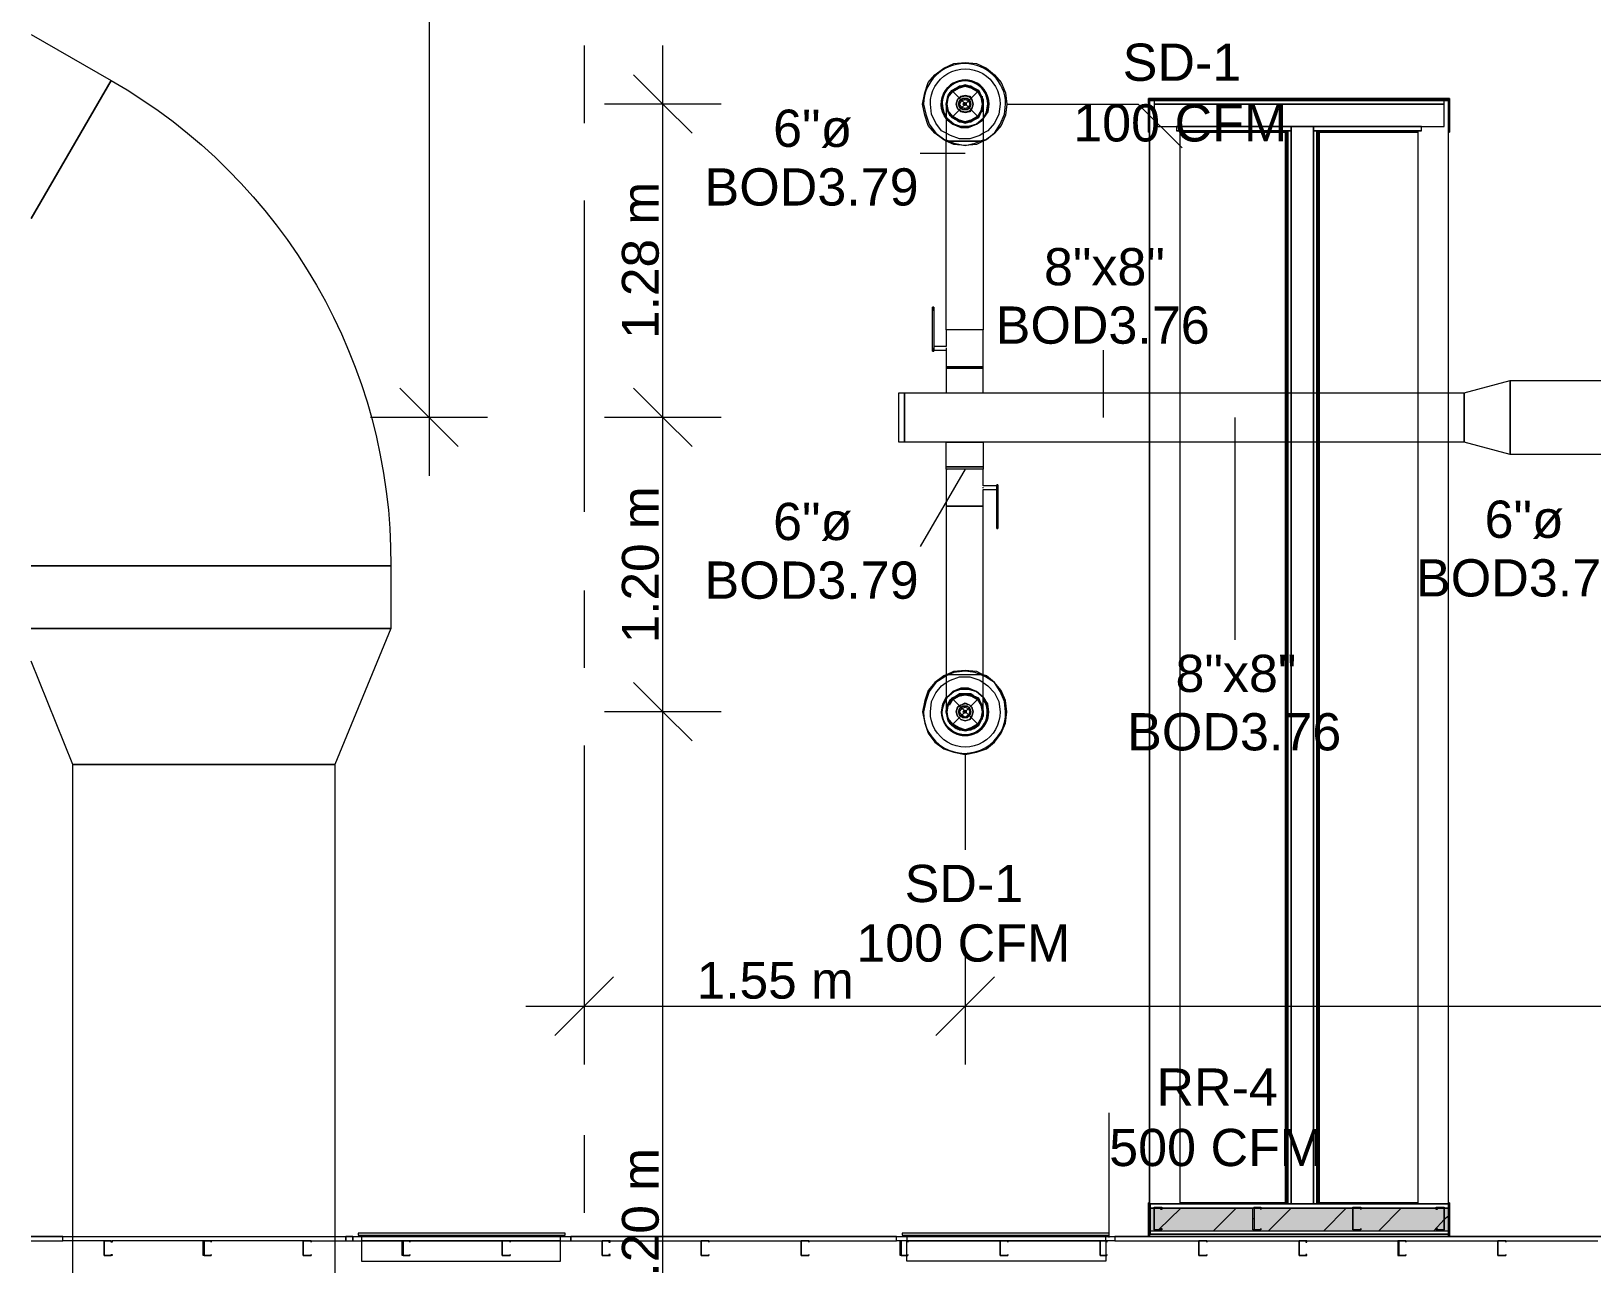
# Model space of a CAD drawing. Header units: metres. Extents: x -2 to 237, y -8 to 52.
# Drawn here: x 4.61 to 10.97, y 34.79 to 39.82 of the extents above; entities that cross this region are included whole.
import ezdxf

# ---------------------------------------------------------------- set-up
doc = ezdxf.new("R2010")
doc.units = ezdxf.units.M
doc.layers.add('HVAC - Ductos', color=5, linetype='Continuous', lineweight=0)
doc.layers.add('PDF4_Text', color=7, linetype='Continuous', lineweight=0)
doc.layers.add('PDF4_Geometry', color=7, linetype='Continuous', lineweight=0, true_color=0xaaaaaa)
doc.layers.add('PDF4_Solid Fills', color=7, linetype='Continuous', lineweight=0, true_color=0xffffff)
doc.styles.add('PDF Helvetica', font='')
doc.styles.get('PDF Helvetica').set_extended_font_data('Helvetica')

msp = doc.modelspace()

# ---------------------------------------------------------------- hatches: boundary and pattern name
at = {"layer": 'PDF4_Solid Fills', "lineweight": 0, "transparency": 33554559}
for points in [[(10.3904, 34.9293), (10.3904, 35.0209), (9.1718, 35.0209), (9.1718, 34.9293)], [(9.1901, 34.9293), (10.3721, 34.9293), (10.3721, 35.0209), (9.1901, 35.0209)]]:
    msp.add_hatch(color=256, dxfattribs=at).paths.add_polyline_path(points)

# ---------------------------------------------------------------- linework, layer by layer
at = {"layer": 'HVAC - Ductos', "lineweight": 0}
for points in [[(6.2349, 46.8782), (6.2349, 45.9939), (6.2349, 42.0446), (6.2349, 38.0081)], [(7.1879, 32.6109), (7.1879, 37.046), (7.1879, 38.2464), (7.1879, 39.7629)], [(7.0688, 39.6437), (7.1879, 39.5246), (7.307, 39.4055)], [(8.4937, 39.5246), (8.4937, 39.5429), (8.4845, 39.5613), (8.4753, 39.5796), (8.457, 39.5888), (8.4387, 39.5979), (8.4204, 39.6025), (8.402, 39.5979), (8.3837, 39.5888), (8.3654, 39.5796), (8.3516, 39.5613), (8.3471, 39.5429), (8.3425, 39.5246), (8.3425, 39.5201), (8.3425, 39.5246), (8.3471, 39.5429), (8.3516, 39.5613), (8.3654, 39.5796), (8.3837, 39.5888), (8.402, 39.5979), (8.4204, 39.6025), (8.4387, 39.5979), (8.457, 39.5888), (8.4753, 39.5796), (8.4845, 39.5613), (8.4937, 39.5429), (8.4937, 39.5246), (8.4937, 39.5201), (8.4937, 39.5246), (8.4937, 39.5109), (8.4937, 39.488), (8.4937, 39.4559), (8.4937, 39.4146), (8.4937, 39.3734), (8.4845, 39.3734), (8.4753, 39.3734), (8.457, 39.3734), (8.4387, 39.3734), (8.4204, 39.3734), (8.402, 39.3734), (8.3837, 39.3734), (8.3654, 39.3734), (8.3516, 39.3734), (8.3471, 39.3734), (8.3425, 39.3734), (8.3333, 39.378), (8.2966, 39.4055), (8.2692, 39.4376), (8.2554, 39.4788), (8.2462, 39.5246), (8.2554, 39.5705), (8.2692, 39.6117), (8.2966, 39.6437), (8.3333, 39.6713), (8.3745, 39.6895), (8.4204, 39.6941), (8.4662, 39.6895), (8.5074, 39.6713), (8.5395, 39.6437), (8.5669, 39.6117), (8.5853, 39.5705), (8.5899, 39.5246), (8.5853, 39.4788), (8.5669, 39.4376), (8.5395, 39.4055), (8.5074, 39.378), (8.4937, 39.3734), (8.4937, 38.6037), (8.4845, 38.6037), (8.4753, 38.6037), (8.457, 38.6037), (8.4387, 38.6037), (8.4204, 38.6037), (8.402, 38.6037), (8.3837, 38.6037), (8.3654, 38.6037), (8.3516, 38.6037), (8.3471, 38.6037), (8.3425, 38.6037), (8.3425, 39.3734)], [(8.3516, 39.5567), (8.3654, 39.575), (8.3883, 39.5888)], [(8.3883, 39.5933), (8.3929, 39.5933)], [(8.3929, 39.5933), (8.4204, 39.5979), (8.4433, 39.5933)], [(8.4479, 39.5933), (8.4524, 39.5933)], [(8.4524, 39.5888), (8.4707, 39.575), (8.4845, 39.5567)], [(7.4261, 39.5246), (7.1879, 39.5246), (6.9497, 39.5246)], [(8.3425, 39.5246), (8.3425, 39.5201), (8.3425, 39.5017), (8.3425, 39.4697), (8.3425, 39.433), (8.3425, 39.3918), (8.3425, 39.3734), (8.3471, 39.3734), (8.3516, 39.3734), (8.3654, 39.3734), (8.3837, 39.3734), (8.402, 39.3734), (8.4204, 39.3734), (8.4387, 39.3734), (8.457, 39.3734), (8.4753, 39.3734), (8.4845, 39.3734), (8.4937, 39.3734)], [(8.3425, 39.5201), (8.3471, 39.5063), (8.3516, 39.488), (8.3654, 39.4697), (8.3837, 39.4605), (8.402, 39.4513), (8.4204, 39.4468), (8.4387, 39.4513), (8.457, 39.4605), (8.4753, 39.4697), (8.4845, 39.488), (8.4937, 39.5063), (8.4937, 39.5201)], [(8.3471, 39.5521), (8.3516, 39.5567)], [(8.3516, 39.5017), (8.3471, 39.5246), (8.3516, 39.5475)], [(8.4891, 39.5567), (8.4891, 39.5521)], [(8.4891, 39.5475), (8.4937, 39.5246), (8.4891, 39.5017)], [(8.5899, 39.5246), (9.1259, 39.5246), (9.3046, 39.346)], [(8.3883, 39.4605), (8.3654, 39.4742), (8.3516, 39.4926), (8.3471, 39.4971)], [(8.3929, 39.4513), (8.3883, 39.4559)], [(8.4433, 39.4559), (8.4204, 39.4513), (8.3929, 39.4559)], [(8.4524, 39.4559), (8.4479, 39.4559), (8.4433, 39.4513)], [(8.4845, 39.4926), (8.4707, 39.4742), (8.4524, 39.4605)], [(8.4891, 39.4971), (8.4891, 39.4926)], [(8.4937, 39.4055), (8.4799, 39.3964), (8.4387, 39.3826), (8.3975, 39.3826), (8.3608, 39.3964), (8.3425, 39.4055)], [(8.4204, 39.323), (8.2371, 39.323)], [(8.3425, 39.378), (8.3745, 39.3643), (8.4204, 39.3551), (8.4616, 39.3643), (8.4937, 39.378)], [(8.4937, 39.3734), (8.4662, 39.3597), (8.4204, 39.3551), (8.3745, 39.3597), (8.3425, 39.3734)], [(8.292, 38.6954), (8.2875, 38.6954)], [(8.2875, 38.5304), (8.2875, 38.5259), (8.2875, 38.5213), (8.2875, 38.5167), (8.2875, 38.5213), (8.2875, 38.5259), (8.2875, 38.5304), (8.2875, 38.6816)], [(8.292, 38.6816), (8.292, 38.5304), (8.292, 38.5259), (8.292, 38.5213), (8.292, 38.5167), (8.292, 38.5213), (8.292, 38.5259)], [(8.292, 38.5304), (8.292, 38.5259), (8.292, 38.5213), (8.3425, 38.5213), (8.3425, 38.4525), (8.3425, 38.4479), (8.3425, 38.3472), (8.3471, 38.3472), (8.3516, 38.3472), (8.3654, 38.3472), (8.3837, 38.3472), (8.402, 38.3472), (8.4204, 38.3472), (8.4387, 38.3472), (8.457, 38.3472), (8.4753, 38.3472), (8.4845, 38.3472), (8.4937, 38.3472), (8.4937, 38.4479), (8.4937, 38.4525), (8.4937, 38.6037), (8.4845, 38.6037), (8.4753, 38.6037), (8.457, 38.6037), (8.4387, 38.6037), (8.4204, 38.6037), (8.402, 38.6037), (8.3837, 38.6037), (8.3654, 38.6037), (8.3516, 38.6037), (8.3471, 38.6037), (8.3425, 38.6037), (8.3425, 38.535), (8.292, 38.535)], [(8.2875, 38.5167), (8.292, 38.5167)], [(8.3425, 38.5304), (8.3425, 38.5259), (8.3425, 38.5213)], [(8.9839, 38.2464), (8.9839, 38.5213)], [(6.354, 38.1272), (6.2349, 38.2464), (6.1158, 38.3655)], [(7.0688, 38.3655), (7.1879, 38.2464), (7.307, 38.1272)], [(10.4546, 38.3472), (10.6425, 38.3976)], [(10.6425, 38.3976), (10.6425, 38.0952)], [(10.4546, 38.1456), (10.4546, 38.3472)], [(6.4732, 38.2464), (6.2349, 38.2464), (5.9967, 38.2464)], [(7.4261, 38.2464), (7.1879, 38.2464), (6.9497, 38.2464)], [(9.5199, 38.2464), (9.5199, 37.3392)], [(8.5487, 37.9577), (8.5487, 37.9623), (8.5487, 37.9669), (8.4937, 37.9669), (8.4937, 38.0356), (8.4845, 38.0356), (8.4753, 38.0356), (8.457, 38.0356), (8.4387, 38.0356), (8.4204, 38.0356), (8.402, 38.0356), (8.3837, 38.0356), (8.3654, 38.0356), (8.3516, 38.0356), (8.3471, 38.0356), (8.3425, 38.0356), (8.3471, 38.0356), (8.3425, 38.0356), (8.3425, 38.0447), (8.3425, 38.1456), (8.3471, 38.1456), (8.3516, 38.1456), (8.3654, 38.1456), (8.3837, 38.1456), (8.402, 38.1456), (8.4204, 38.1456), (8.4387, 38.1456), (8.457, 38.1456), (8.4753, 38.1456), (8.4845, 38.1456), (8.4937, 38.1456), (8.4937, 38.0447), (8.4845, 38.0447), (8.4753, 38.0447), (8.457, 38.0447), (8.4387, 38.0447), (8.4204, 38.0447), (8.402, 38.0447), (8.3837, 38.0447), (8.3654, 38.0447), (8.3516, 38.0447), (8.3471, 38.0447), (8.3425, 38.0447), (8.3471, 38.0447), (8.3425, 38.0447), (8.3471, 38.0447), (8.3516, 38.0447), (8.3654, 38.0447), (8.3837, 38.0447), (8.402, 38.0447), (8.4204, 38.0447), (8.4387, 38.0447), (8.457, 38.0447), (8.4753, 38.0447), (8.4845, 38.0447), (8.4937, 38.0447), (8.4937, 38.0356), (8.4845, 38.0356), (8.4753, 38.0356), (8.457, 38.0356), (8.4387, 38.0356), (8.4204, 38.0356), (8.402, 38.0356), (8.3837, 38.0356), (8.3654, 38.0356), (8.3516, 38.0356), (8.3471, 38.0356), (8.3425, 38.0356), (8.3425, 37.8844), (8.3471, 37.8844), (8.3516, 37.8844), (8.3654, 37.8844), (8.3837, 37.8844), (8.402, 37.8844), (8.4204, 37.8844), (8.4387, 37.8844), (8.457, 37.8844), (8.4753, 37.8844), (8.4845, 37.8844), (8.4937, 37.8844), (8.4845, 37.8844), (8.4753, 37.8844), (8.457, 37.8844), (8.4387, 37.8844), (8.4204, 37.8844), (8.402, 37.8844), (8.3837, 37.8844), (8.3654, 37.8844), (8.3516, 37.8844), (8.3471, 37.8844), (8.3425, 37.8844), (8.3425, 37.1972), (8.3333, 37.1926), (8.2966, 37.1651), (8.2692, 37.133), (8.2554, 37.0918), (8.2462, 37.046), (8.2554, 37.0001), (8.2692, 36.9589), (8.2966, 36.9223), (8.3333, 36.8948), (8.3745, 36.8811), (8.4204, 36.8719), (8.4662, 36.8811), (8.5074, 36.8948), (8.5395, 36.9223), (8.5669, 36.9589), (8.5853, 37.0001), (8.5899, 37.046), (8.5853, 37.0918), (8.5669, 37.133), (8.5395, 37.1651), (8.5074, 37.1926), (8.4937, 37.1972), (8.4937, 37.8844), (8.4937, 37.9531), (8.5487, 37.9531)], [(10.6425, 38.0952), (10.4546, 38.1456)], [(8.4204, 38.0356), (8.2371, 37.7195)], [(8.4937, 37.9577), (8.4937, 37.9623)], [(8.5532, 37.9715), (8.5487, 37.9715)], [(8.5487, 37.8065), (8.5487, 37.9577), (8.5487, 37.9623), (8.5487, 37.9669), (8.5487, 37.9715), (8.5487, 37.9669), (8.5487, 37.9623)], [(8.5532, 37.9577), (8.5532, 37.9623), (8.5532, 37.9669), (8.5532, 37.9715), (8.5532, 37.9669), (8.5532, 37.9623), (8.5532, 37.9577), (8.5532, 37.8065)], [(8.5487, 37.7928), (8.5487, 37.7974), (8.5487, 37.7928)], [(8.5487, 37.7928), (8.5532, 37.7928)], [(8.5532, 37.7928), (8.5532, 37.7974), (8.5532, 37.7928)], [(8.3425, 37.1972), (8.3745, 37.2109), (8.4204, 37.2155), (8.4662, 37.2109), (8.4937, 37.1972)], [(7.0688, 37.1651), (7.1879, 37.046), (7.307, 36.9269)], [(8.4937, 37.1926), (8.4616, 37.2063), (8.4204, 37.2109), (8.3745, 37.2063), (8.3425, 37.1926)], [(8.4937, 37.1972), (8.4845, 37.1972), (8.4753, 37.1972), (8.457, 37.1972), (8.4387, 37.1972), (8.4204, 37.1972), (8.402, 37.1972), (8.3837, 37.1972), (8.3654, 37.1972), (8.3516, 37.1972), (8.3471, 37.1972), (8.3425, 37.1972), (8.3425, 37.156), (8.3425, 37.1147), (8.3425, 37.0826), (8.3425, 37.0597), (8.3425, 37.046), (8.3425, 37.0505), (8.3425, 37.046), (8.3471, 37.0277), (8.3516, 37.0093), (8.3654, 36.991), (8.3837, 36.9773), (8.402, 36.9727), (8.4204, 36.9681), (8.4387, 36.9727), (8.457, 36.9773), (8.4753, 36.991), (8.4845, 37.0093), (8.4937, 37.0277), (8.4937, 37.046), (8.4937, 37.0505), (8.4937, 37.046), (8.4937, 37.0277), (8.4845, 37.0093), (8.4753, 36.991), (8.457, 36.9773), (8.4387, 36.9727), (8.4204, 36.9681), (8.402, 36.9727), (8.3837, 36.9773), (8.3654, 36.991), (8.3516, 37.0093), (8.3471, 37.0277), (8.3425, 37.046)], [(8.4937, 37.046), (8.4937, 37.0505), (8.4937, 37.0689), (8.4937, 37.1009), (8.4937, 37.1376), (8.4937, 37.1788), (8.4937, 37.1972), (8.4845, 37.1972), (8.4753, 37.1972), (8.457, 37.1972), (8.4387, 37.1972), (8.4204, 37.1972), (8.402, 37.1972), (8.3837, 37.1972), (8.3654, 37.1972), (8.3516, 37.1972), (8.3471, 37.1972), (8.3425, 37.1972)], [(8.3425, 37.1651), (8.3608, 37.1742), (8.3975, 37.188), (8.4387, 37.188), (8.4799, 37.1742), (8.4937, 37.1651)], [(8.4937, 37.0505), (8.4937, 37.0643), (8.4845, 37.0826), (8.4753, 37.1009), (8.457, 37.1101), (8.4387, 37.1193), (8.4204, 37.1193), (8.402, 37.1193), (8.3837, 37.1101), (8.3654, 37.1009), (8.3516, 37.0826), (8.3471, 37.0643), (8.3425, 37.0505)], [(8.3516, 37.0139), (8.3654, 36.9956), (8.3562, 37.0093), (8.3471, 37.0277), (8.3471, 37.046), (8.3471, 37.0643), (8.3562, 37.0826), (8.3654, 37.0964), (8.3837, 37.1101), (8.402, 37.1147), (8.4204, 37.1193), (8.4387, 37.1147), (8.457, 37.1101), (8.4707, 37.0964), (8.4845, 37.0826), (8.4891, 37.0643), (8.4937, 37.046), (8.4891, 37.0277), (8.4845, 37.0093), (8.4707, 36.9956)], [(8.3562, 37.0735), (8.37, 37.0964), (8.3929, 37.1101), (8.4204, 37.1147), (8.4479, 37.1101), (8.4707, 37.0964), (8.4845, 37.0735), (8.4891, 37.046), (8.4845, 37.0185), (8.4707, 36.9956), (8.4479, 36.9818), (8.4204, 36.9727), (8.3929, 36.9818), (8.37, 36.9956), (8.3516, 37.0185), (8.3471, 37.046), (8.3516, 37.0735)], [(8.3471, 37.0735), (8.3516, 37.078), (8.3654, 37.0964), (8.3883, 37.1101)], [(8.3883, 37.1147), (8.3929, 37.1147)], [(8.3975, 37.1147), (8.4204, 37.1193), (8.4433, 37.1147), (8.4479, 37.1147), (8.4524, 37.1147)], [(8.4524, 37.1101), (8.4707, 37.0964), (8.4845, 37.078)], [(7.4261, 37.046), (7.1879, 37.046), (6.9497, 37.046)], [(8.3516, 37.0185), (8.3471, 37.046), (8.3516, 37.0689)], [(8.4891, 37.078), (8.4891, 37.0735)], [(8.4891, 37.0689), (8.4937, 37.046), (8.4891, 37.0185)], [(8.3516, 37.0139), (8.3471, 37.0185)], [(8.4845, 37.0139), (8.4707, 36.9956), (8.457, 36.9818), (8.4387, 36.9727), (8.4204, 36.9727), (8.402, 36.9727), (8.3837, 36.9818), (8.3654, 36.9956)], [(8.3883, 36.9773), (8.37, 36.991)], [(8.3929, 36.9727), (8.3883, 36.9773)], [(8.4433, 36.9773), (8.4204, 36.9727), (8.3929, 36.9773)], [(8.4524, 36.9773), (8.4479, 36.9773), (8.4433, 36.9727)], [(8.4707, 36.991), (8.4524, 36.9818)], [(8.4891, 37.0185), (8.4891, 37.0139)], [(8.4204, 36.8719), (8.4204, 36.4824)], [(6.8672, 36.0838), (6.8672, 35.8456), (6.8672, 35.6074)], [(8.4204, 36.0838), (8.4204, 35.8456), (8.4204, 35.6074)], [(6.9863, 35.9647), (6.8672, 35.8456), (6.7481, 35.7264)], [(8.5395, 35.9647), (8.4204, 35.8456), (8.3012, 35.7264)], [(6.6289, 35.8456), (8.4204, 35.8456), (15.3982, 35.8456)], [(9.0068, 34.9017), (9.0068, 35.4103)], [(5.9463, 34.9109), (6.7893, 34.9109), (6.7893, 34.9201), (5.9463, 34.9201), (5.9463, 34.9109), (5.96, 34.9109), (5.96, 34.888), (6.771, 34.888), (5.96, 34.888), (5.96, 34.8055), (6.771, 34.8055), (6.771, 34.888), (6.771, 34.9109), (6.7847, 34.9109)], [(6.7618, 34.9201), (5.9692, 34.9201)], [(8.1684, 34.9109), (8.1821, 34.9109), (8.1821, 34.888), (8.9931, 34.888), (8.9931, 34.8055), (8.1821, 34.8055), (8.1821, 34.888), (8.9931, 34.888), (8.9931, 34.9109), (9.0068, 34.9109), (9.0068, 34.9201), (8.1638, 34.9201), (8.1638, 34.9109), (9.0068, 34.9109)], [(8.9839, 34.9201), (8.1913, 34.9201)]]:
    msp.add_lwpolyline(points, dxfattribs=at)
for points in [[(4.613, 39.8087), (4.9384, 39.6209), (4.613, 39.0573), (4.9384, 39.6209, -0.270261), (6.0791, 37.6416), (4.613, 37.6416), (6.0791, 37.6416), (6.0791, 37.385), (4.613, 37.385), (6.0791, 37.385), (5.8501, 36.8306), (5.8501, 34.3932), (4.7825, 34.3932), (4.7825, 36.8306), (5.8501, 36.8306), (4.7825, 36.8306), (4.613, 37.2522)], [(8.4937, 39.378), (8.5029, 39.378), (8.5395, 39.4055), (8.5624, 39.4422), (8.5807, 39.4834), (8.5853, 39.5246, 0.986375), (8.2508, 39.5246), (8.26, 39.4834), (8.2738, 39.4422), (8.3012, 39.4055), (8.3379, 39.378), (8.3425, 39.378)], [(8.3425, 39.4055), (8.3242, 39.4146), (8.3012, 39.4468), (8.2829, 39.4834), (8.2784, 39.5246, -1.008847), (8.5624, 39.5246), (8.5578, 39.4834), (8.5395, 39.4468), (8.512, 39.4146), (8.4937, 39.4055)], [(8.3425, 37.1926), (8.3379, 37.188), (8.3012, 37.1651), (8.2738, 37.1284), (8.26, 37.0872), (8.2508, 37.046, 1.013803), (8.5853, 37.046), (8.5807, 37.0872), (8.5624, 37.1284), (8.5395, 37.1651), (8.5029, 37.188), (8.4937, 37.1926)], [(8.4937, 37.1651), (8.512, 37.1514), (8.5395, 37.1238), (8.5578, 37.0872), (8.5624, 37.046, -1.013528), (8.2784, 37.046), (8.2829, 37.0872), (8.3012, 37.1238), (8.3242, 37.1514), (8.3425, 37.1651)]]:
    msp.add_lwpolyline(points, format="xyb", dxfattribs=at)
for points in [[(8.4983, 39.4742), (8.5074, 39.4926), (8.512, 39.5246, 1.361624), (8.3425, 39.4742), (8.3333, 39.4926), (8.3242, 39.5246), (8.3287, 39.4926), (8.3425, 39.4651, -1.386968), (8.5166, 39.5246, 1.018745), (8.3242, 39.5246, -1.340938)], [(8.3242, 37.046, 1.387961), (8.4937, 37.0964), (8.5074, 37.078), (8.512, 37.046, -1.36162), (8.3425, 37.0964), (8.3333, 37.078), (8.3242, 37.046, 1.010578), (8.5166, 37.046), (8.512, 37.078), (8.4937, 37.1055, -1.406813)]]:
    msp.add_lwpolyline(points, format="xyb", close=True, dxfattribs=at)
for points in [[(8.3516, 39.5521), (8.37, 39.575), (8.3929, 39.5888), (8.4204, 39.5979), (8.4479, 39.5888), (8.4707, 39.575), (8.4845, 39.5521), (8.4891, 39.5246), (8.4845, 39.4971), (8.4707, 39.4742), (8.4479, 39.4605), (8.4204, 39.4513), (8.3929, 39.4605), (8.37, 39.4742), (8.3516, 39.4971), (8.3471, 39.5246)], [(8.4891, 39.5063), (8.4845, 39.488), (8.4707, 39.4742), (8.457, 39.4605), (8.4387, 39.4513), (8.4204, 39.4513), (8.402, 39.4513), (8.3837, 39.4605), (8.3654, 39.4742), (8.3562, 39.488), (8.3471, 39.5063), (8.3471, 39.5246), (8.3471, 39.5429), (8.3562, 39.5613), (8.3654, 39.575), (8.3837, 39.5888), (8.402, 39.5933), (8.4204, 39.5979), (8.4387, 39.5933), (8.457, 39.5888), (8.4707, 39.575), (8.4845, 39.5613), (8.4891, 39.5429), (8.4937, 39.5246)], [(8.3883, 39.5429), (8.3837, 39.5246), (8.3883, 39.5429), (8.402, 39.5567), (8.4204, 39.5613), (8.4387, 39.5567), (8.4479, 39.5429), (8.4524, 39.5246), (8.4479, 39.5429), (8.4387, 39.5521), (8.4204, 39.5567), (8.402, 39.5521)], [(8.4479, 39.5063), (8.4524, 39.5246), (8.4479, 39.5063), (8.4387, 39.4926), (8.4204, 39.488), (8.402, 39.4926), (8.3883, 39.5063), (8.3837, 39.5246), (8.3883, 39.5063), (8.402, 39.4971), (8.4204, 39.4926), (8.4387, 39.4971)], [(8.3975, 39.5384), (8.3929, 39.5246), (8.3975, 39.5384), (8.4112, 39.5475), (8.4295, 39.5475), (8.4387, 39.5384), (8.4433, 39.5246), (8.4387, 39.5384), (8.4295, 39.5475), (8.4112, 39.5475)], [(8.4387, 39.5109), (8.4433, 39.5246), (8.4387, 39.5109), (8.4295, 39.5017), (8.4112, 39.5017), (8.3975, 39.5109), (8.3929, 39.5246), (8.3975, 39.5109), (8.4112, 39.5017), (8.4295, 39.5017)], [(8.4066, 39.5384), (8.4204, 39.5429), (8.4341, 39.5384), (8.4387, 39.5246), (8.4341, 39.5109), (8.4204, 39.5063), (8.4066, 39.5109), (8.3975, 39.5246)], [(8.4158, 39.5201), (8.4204, 39.5201), (8.4249, 39.5246), (8.4249, 39.5201), (8.4158, 39.5201), (8.4112, 39.5246), (8.4158, 39.5292), (8.4249, 39.5292), (8.4249, 39.5246), (8.4204, 39.5292), (8.4158, 39.5292), (8.4158, 39.5246)], [(8.4937, 39.4651), (8.512, 39.4926), (8.5166, 39.5246), (8.512, 39.4926)], [(8.3471, 39.4651), (8.3745, 39.4422), (8.402, 39.433), (8.4341, 39.433), (8.4662, 39.4422), (8.4341, 39.433), (8.402, 39.433), (8.3745, 39.4422), (8.3471, 39.4651), (8.3425, 39.4742)], [(8.4341, 39.4284), (8.402, 39.4284), (8.37, 39.4422), (8.3471, 39.4605), (8.3425, 39.4651), (8.3471, 39.4605), (8.37, 39.4422), (8.402, 39.4284), (8.4341, 39.4284), (8.4662, 39.4422), (8.4937, 39.4605), (8.4937, 39.4651), (8.4662, 39.4422)], [(8.4937, 39.4651), (8.4983, 39.4742), (8.4937, 39.4651), (8.4937, 39.4605), (8.4662, 39.4422)], [(8.2875, 38.6816), (8.2875, 38.6862), (8.2875, 38.6908), (8.2875, 38.6954), (8.2875, 38.6908), (8.2875, 38.6862)], [(8.292, 38.6816), (8.292, 38.6862), (8.292, 38.6908), (8.292, 38.6954), (8.292, 38.6908), (8.292, 38.6862)], [(8.4937, 38.4525), (8.4845, 38.4525), (8.4753, 38.4525), (8.457, 38.4525), (8.4387, 38.4525), (8.4204, 38.4525), (8.402, 38.4525), (8.3837, 38.4525), (8.3654, 38.4525), (8.3516, 38.4525), (8.3471, 38.4525), (8.3425, 38.4525), (8.3471, 38.4525), (8.3516, 38.4525), (8.3654, 38.4525), (8.3837, 38.4525), (8.402, 38.4525), (8.4204, 38.4525), (8.4387, 38.4525), (8.457, 38.4525), (8.4753, 38.4525), (8.4845, 38.4525)], [(8.3425, 38.4525), (8.3471, 38.4525), (8.3516, 38.4525), (8.3654, 38.4525), (8.3837, 38.4525), (8.402, 38.4525), (8.4204, 38.4525), (8.4387, 38.4525), (8.457, 38.4525), (8.4753, 38.4525), (8.4845, 38.4525), (8.4937, 38.4525), (8.4845, 38.4525), (8.4753, 38.4525), (8.457, 38.4525), (8.4387, 38.4525), (8.4204, 38.4525), (8.402, 38.4525), (8.3837, 38.4525), (8.3654, 38.4525), (8.3516, 38.4525), (8.3471, 38.4525)], [(8.3425, 38.4479), (8.3471, 38.4479), (8.3516, 38.4479), (8.3654, 38.4479), (8.3837, 38.4479), (8.402, 38.4479), (8.4204, 38.4479), (8.4387, 38.4479), (8.457, 38.4479), (8.4753, 38.4479), (8.4845, 38.4479), (8.4937, 38.4479), (8.4845, 38.4479), (8.4753, 38.4479), (8.457, 38.4479), (8.4387, 38.4479), (8.4204, 38.4479), (8.402, 38.4479), (8.3837, 38.4479), (8.3654, 38.4479), (8.3516, 38.4479), (8.3471, 38.4479)], [(8.4204, 38.4479), (8.402, 38.4479), (8.3837, 38.4479), (8.3654, 38.4479), (8.3516, 38.4479), (8.3471, 38.4479), (8.3425, 38.4479), (8.3471, 38.4479), (8.3516, 38.4479), (8.3654, 38.4479), (8.3837, 38.4479), (8.402, 38.4479), (8.4204, 38.4479), (8.4387, 38.4479), (8.457, 38.4479), (8.4753, 38.4479), (8.4845, 38.4479), (8.4937, 38.4479), (8.4845, 38.4479), (8.4753, 38.4479), (8.457, 38.4479), (8.4387, 38.4479)], [(10.6425, 38.3976), (13.1486, 38.3976), (13.1486, 38.0952), (10.6425, 38.0952)], [(8.173, 38.3472), (8.173, 38.1456), (8.15, 38.1456), (8.15, 38.3472)], [(10.4546, 38.1456), (8.173, 38.1456), (8.173, 38.3472), (10.4546, 38.3472)], [(8.5487, 37.8065), (8.5487, 37.802), (8.5487, 37.7974), (8.5487, 37.7928), (8.5487, 37.7974), (8.5487, 37.802)], [(8.5532, 37.8065), (8.5532, 37.802), (8.5532, 37.7974), (8.5532, 37.7928), (8.5532, 37.7974), (8.5532, 37.802)], [(8.3425, 37.1055), (8.3287, 37.078), (8.3242, 37.046), (8.3287, 37.078)], [(8.3471, 37.1055), (8.3745, 37.1284), (8.402, 37.1376), (8.4341, 37.1376), (8.4662, 37.1284), (8.4937, 37.1055), (8.4937, 37.0964), (8.4937, 37.1055), (8.4662, 37.1284), (8.4341, 37.1422), (8.402, 37.1422), (8.37, 37.1284), (8.3471, 37.1055), (8.3425, 37.1055), (8.3471, 37.1055), (8.3425, 37.0964)], [(8.4662, 37.1284), (8.4341, 37.1376), (8.402, 37.1376), (8.3745, 37.1284), (8.3471, 37.1055), (8.37, 37.1284), (8.402, 37.1422), (8.4341, 37.1422), (8.4662, 37.1284), (8.4937, 37.1055)], [(8.3883, 37.0643), (8.3837, 37.046), (8.3883, 37.0643), (8.402, 37.0735), (8.4204, 37.0826), (8.4387, 37.0735), (8.4479, 37.0643), (8.4524, 37.046), (8.4479, 37.0643), (8.4387, 37.0735), (8.4204, 37.078), (8.402, 37.0735)], [(8.4479, 37.0277), (8.4524, 37.046), (8.4479, 37.0277), (8.4387, 37.0139), (8.4204, 37.0093), (8.402, 37.0139), (8.3883, 37.0277), (8.3837, 37.046), (8.3883, 37.0277), (8.402, 37.0139), (8.4204, 37.0093), (8.4387, 37.0139)], [(8.3975, 37.0597), (8.3929, 37.046), (8.3975, 37.0597), (8.4112, 37.0689), (8.4295, 37.0689), (8.4387, 37.0597), (8.4433, 37.046), (8.4387, 37.0597), (8.4295, 37.0689), (8.4112, 37.0689)], [(8.4387, 37.0322), (8.4433, 37.046), (8.4387, 37.0322), (8.4295, 37.0231), (8.4112, 37.0231), (8.3975, 37.0322), (8.3929, 37.046), (8.3975, 37.0322), (8.4112, 37.0231), (8.4295, 37.0231)], [(8.4341, 37.0322), (8.4204, 37.0231), (8.4066, 37.0322), (8.3975, 37.046), (8.4066, 37.0597), (8.4204, 37.0643), (8.4341, 37.0597), (8.4387, 37.046)], [(8.4204, 37.0414), (8.4249, 37.046), (8.4249, 37.0414), (8.4158, 37.0414), (8.4112, 37.046), (8.4158, 37.0505), (8.4249, 37.0505), (8.4249, 37.046), (8.4204, 37.0505), (8.4158, 37.0505), (8.4158, 37.046), (8.4158, 37.0414)], [(6.0929, 34.888), (5.9692, 34.888)], [(6.3311, 34.888), (6.1708, 34.888)], [(6.5694, 34.888), (6.409, 34.888)], [(6.7664, 34.888), (6.6472, 34.888)], [(8.3104, 34.888), (8.1913, 34.888)], [(8.5487, 34.888), (8.3883, 34.888)], [(8.7869, 34.888), (8.6265, 34.888)], [(8.9885, 34.888), (8.8648, 34.888)]]:
    msp.add_lwpolyline(points, close=True, dxfattribs=at)
at = {"layer": 'PDF4_Geometry', "lineweight": 0}
for points in [[(6.8672, 39.7629), (6.8672, 39.4468)], [(9.7307, 39.4146), (9.7307, 35.0392), (9.7307, 39.4146), (9.7307, 35.0392), (9.7307, 39.4146), (9.7307, 35.0392), (9.7307, 39.4146), (9.2954, 39.4146), (9.2954, 35.0392), (9.1718, 35.0392), (9.1718, 39.4146), (9.1718, 35.0392), (9.1718, 34.9063), (9.1672, 34.9063), (9.1672, 35.0438), (9.1718, 35.0438), (9.1672, 35.0438), (9.1672, 34.9063), (9.1718, 34.9063), (9.1718, 35.0392), (9.1718, 35.0209), (9.1718, 34.9293), (9.1718, 34.9155), (9.1718, 34.9063), (10.3904, 34.9063), (10.395, 34.9063), (10.395, 35.0438), (10.3904, 35.0438), (10.395, 35.0438), (10.395, 34.9063), (10.3904, 34.9063), (10.3904, 35.0392), (10.3904, 35.0209), (10.3904, 34.9293), (10.3904, 34.9155), (9.1718, 34.9155), (9.1718, 34.9293), (10.3904, 34.9293), (10.3904, 34.9155), (10.3904, 34.9063), (10.3904, 35.0392), (10.3904, 39.4146), (10.3904, 39.433), (10.3904, 39.5246), (10.3904, 39.5384)], [(9.1718, 39.5429), (9.1718, 39.4101)], [(9.1718, 39.5384), (9.1718, 39.5429), (10.3904, 39.5429), (10.3904, 39.4146)], [(9.1718, 39.4101), (9.1718, 39.5429)], [(9.2954, 39.4146), (9.2954, 35.0392)], [(10.3904, 35.0392), (10.2668, 35.0392), (10.2668, 39.4146), (9.859, 39.4146), (9.859, 35.0392), (9.859, 39.4146), (9.859, 35.0392), (9.859, 39.4146)], [(6.8672, 39.1306), (6.8672, 37.8615)], [(6.8672, 37.5408), (6.8672, 37.2246)], [(6.8672, 36.9085), (6.8672, 35.6394)], [(6.8672, 35.3187), (6.8672, 35.0026)], [(9.1763, 34.9293), (9.1718, 34.9293), (9.1718, 35.0209), (9.1763, 35.0209), (9.1763, 35.0392), (10.3904, 35.0392), (10.3904, 35.0209), (10.3904, 34.9155), (9.1763, 34.9155), (9.1718, 34.9155), (9.1763, 34.9155), (9.1763, 35.0209)], [(10.3904, 35.0392), (9.1718, 35.0392), (10.3904, 35.0392)], [(10.3904, 34.9293), (10.3904, 35.0209), (9.1718, 35.0209), (9.1718, 34.9293), (10.3904, 34.9293), (10.3904, 35.0209)], [(10.3722, 35.0209), (9.1901, 35.0209)], [(9.1901, 34.9338), (9.1901, 34.9293), (10.3722, 34.9293), (10.3722, 34.9338)], [(4.613, 34.888), (4.7413, 34.888), (4.7413, 34.9063), (4.613, 34.9063)], [(4.613, 34.9063), (4.7413, 34.9063), (5.8959, 34.9063)], [(4.9108, 34.888), (4.7413, 34.888), (4.7413, 34.9063)], [(5.3186, 34.888), (4.9429, 34.888)], [(5.7218, 34.888), (5.3461, 34.888)], [(5.7539, 34.888), (5.8959, 34.888), (5.8959, 34.9063), (5.9234, 34.9063), (6.8122, 34.9063), (8.1409, 34.9063)], [(5.9234, 34.9063), (5.9234, 34.888), (6.8122, 34.888), (6.8122, 34.9063)], [(6.157, 34.888), (6.157, 34.8834), (6.157, 34.888), (6.1296, 34.888)], [(6.5648, 34.888), (6.5648, 34.8834), (6.5648, 34.888), (6.5373, 34.888), (6.5327, 34.888)], [(7.7835, 34.888), (8.1409, 34.888), (8.1409, 34.9063), (6.8122, 34.9063), (6.8122, 34.888), (6.9405, 34.888)], [(6.968, 34.888), (7.3483, 34.888)], [(7.3757, 34.888), (7.7514, 34.888)], [(9.0297, 34.9063), (9.0297, 34.888), (8.1409, 34.888), (8.1409, 34.9063), (9.0297, 34.9063), (11.5221, 34.9063), (12.4109, 34.9063), (14.5185, 34.9063)], [(8.1867, 34.888), (8.1867, 34.8834), (8.1867, 34.888), (8.1592, 34.888)], [(8.5945, 34.888), (8.5945, 34.8834), (8.5945, 34.888), (8.5624, 34.888)], [(8.9977, 34.888), (8.9977, 34.8834), (8.9977, 34.888), (8.9701, 34.888)], [(11.4351, 34.888), (11.5221, 34.888), (11.5221, 34.9063), (9.0297, 34.9063), (9.0297, 34.888), (9.3779, 34.888)], [(9.1718, 34.9155), (10.3904, 34.9155), (9.1718, 34.9155)], [(10.3904, 34.9155), (9.1718, 34.9155)], [(9.4054, 34.888), (9.7811, 34.888)], [(9.8132, 34.888), (10.1889, 34.888)], [(10.2163, 34.888), (10.5921, 34.888)], [(10.6241, 34.888), (10.9998, 34.888)]]:
    msp.add_lwpolyline(points, dxfattribs=at)
at = {"layer": 'PDF4_Geometry', "color": 8, "lineweight": 0, "true_color": 0x808080}
for points in [[(8.4799, 39.5705), (8.4433, 39.5979), (8.3975, 39.5979), (8.3562, 39.5705), (8.3425, 39.5246), (8.3562, 39.4788), (8.3975, 39.4513), (8.4433, 39.4513), (8.4799, 39.4788), (8.4937, 39.5246)], [(8.4799, 37.0918), (8.4433, 37.1193), (8.3975, 37.1193), (8.3562, 37.0918), (8.3425, 37.046), (8.3562, 37.0001), (8.3975, 36.9727), (8.4433, 36.9727), (8.4799, 37.0001), (8.4937, 37.046)]]:
    msp.add_lwpolyline(points, close=True, dxfattribs=at)
for points in [[(8.3654, 39.5796), (8.4753, 39.4697)], [(8.4753, 39.5796), (8.3654, 39.4697)], [(8.3654, 37.1009), (8.4753, 36.991)], [(8.4753, 37.1009), (8.3654, 36.991)]]:
    msp.add_lwpolyline(points, dxfattribs=at)
at = {"layer": 'PDF4_Geometry', "lineweight": 0}
for points in [[(10.395, 39.5475), (9.1672, 39.5475), (9.1672, 39.4101), (9.1718, 39.4101), (9.1672, 39.4101), (9.1672, 39.5475), (10.395, 39.5475), (10.395, 39.4101), (10.3904, 39.4101), (10.3904, 39.5429), (9.1718, 39.5429), (10.3904, 39.5429), (10.3904, 39.4101), (10.3904, 39.4146), (10.3904, 39.4101), (10.395, 39.4101)], [(9.1718, 39.5384), (10.3904, 39.5384), (10.3904, 39.5429), (9.1718, 39.5429), (9.1718, 39.4146), (9.1718, 39.4101), (9.1718, 39.4146), (9.1718, 39.433), (9.1718, 39.5246)], [(10.3722, 39.5246), (10.3722, 39.5384), (9.1901, 39.5384), (9.1901, 39.5246)], [(10.3722, 39.433), (10.3722, 39.5246), (9.1901, 39.5246), (9.1901, 39.433)], [(9.859, 35.0392), (9.7307, 35.0392), (9.859, 35.0392), (9.859, 39.4146), (9.859, 35.0392), (9.859, 39.4146), (9.8544, 39.4146), (9.8544, 35.0392), (9.8544, 39.4146), (9.8406, 39.4146), (9.8406, 35.0392), (9.8406, 39.433), (9.749, 39.433), (9.749, 39.4146), (9.7353, 39.4146), (9.7353, 35.0392), (9.7353, 39.4146), (9.7307, 39.4146), (9.7353, 39.4146), (9.7353, 35.0392), (9.7353, 39.4146), (9.749, 39.4146), (9.749, 35.0392), (9.749, 39.433), (9.2817, 39.433), (9.2817, 39.4146), (9.749, 39.4146), (9.749, 35.0392), (9.749, 39.433), (9.8406, 39.433), (9.8406, 35.0392), (9.8406, 39.4146), (9.8544, 39.4146), (9.8544, 35.0392), (9.8544, 39.4146), (9.859, 39.4146)], [(9.2817, 39.4146), (9.7353, 39.4146), (9.7307, 39.4146), (9.2954, 39.4146)], [(9.7307, 39.4101), (9.2954, 39.4101)], [(9.7261, 35.0392), (9.7261, 39.4146)], [(9.7261, 35.0392), (9.7261, 39.4146)], [(9.7307, 39.4146), (9.7307, 35.0392)], [(9.8406, 39.433), (9.8406, 39.4146), (10.2805, 39.4146), (10.2805, 39.433)], [(9.8544, 39.4146), (10.2805, 39.4146), (10.2668, 39.4146), (9.859, 39.4146)], [(10.2668, 39.4101), (9.859, 39.4101)], [(9.8636, 35.0392), (9.8636, 39.4146)], [(9.8636, 35.0392), (9.8636, 39.4146)], [(9.1718, 34.9155), (10.3904, 34.9155), (10.3904, 35.0392), (9.1718, 35.0392)], [(10.3904, 35.0209), (10.3904, 35.0392), (9.1718, 35.0392), (9.1718, 35.0209)], [(9.1901, 34.9338), (9.1901, 35.0209), (9.1901, 35.0255), (9.2222, 35.0255), (9.2222, 35.0163), (9.2176, 35.0163), (9.2176, 35.0209), (9.1901, 35.0209), (9.1901, 34.9338), (9.2176, 34.9338), (9.2176, 34.9384), (9.2222, 34.9384), (9.2222, 34.9338)], [(9.7307, 35.0438), (9.2954, 35.0438)], [(9.465, 35.0392), (9.6665, 35.0392)], [(9.5979, 34.9338), (9.5933, 34.9338), (9.5933, 35.0209), (9.5979, 35.0255), (9.6253, 35.0255), (9.6253, 35.0163), (9.6253, 35.0209), (9.5979, 35.0209), (9.5979, 34.9338), (9.6253, 34.9338)], [(10.2668, 35.0438), (9.859, 35.0438)], [(10.001, 34.9338), (10.001, 35.0209), (10.001, 35.0255), (10.0331, 35.0255), (10.0331, 35.0163), (10.0331, 35.0209), (10.001, 35.0209), (10.001, 34.9338), (10.0331, 34.9338)], [(10.3722, 35.0255), (10.3722, 35.0209), (10.3722, 34.9338), (10.3401, 34.9338), (10.3401, 34.9384), (10.3446, 34.9384), (10.3446, 34.9338), (10.3722, 34.9338), (10.3722, 35.0209), (10.3446, 35.0209), (10.3446, 35.0163), (10.3401, 35.0163), (10.3401, 35.0255)], [(9.6253, 34.9384), (9.6253, 34.9338)], [(10.0331, 34.9384), (10.0331, 34.9338)], [(4.9429, 34.8834), (4.9384, 34.8834), (4.9384, 34.888), (4.9108, 34.888), (4.9108, 34.8285), (4.9384, 34.8285), (4.9384, 34.8331), (4.9429, 34.8331), (4.9429, 34.8285), (4.9108, 34.8285), (4.9108, 34.888), (4.9429, 34.888)], [(5.3186, 34.888), (5.3186, 34.8285), (5.3461, 34.8285), (5.3461, 34.8331), (5.3461, 34.8285), (5.3186, 34.8285), (5.314, 34.8285), (5.314, 34.888), (5.3186, 34.888), (5.3461, 34.888)], [(5.3461, 34.8834), (5.3461, 34.888)], [(5.7218, 34.888), (5.7218, 34.8285), (5.7539, 34.8285), (5.7539, 34.8331), (5.7539, 34.8285), (5.7218, 34.8285), (5.7218, 34.888), (5.7539, 34.888)], [(5.7539, 34.8834), (5.7539, 34.888)], [(5.9234, 34.9063), (5.8959, 34.9063), (5.8959, 34.888), (5.9234, 34.888)], [(6.1296, 34.8285), (6.157, 34.8285), (6.157, 34.8331), (6.157, 34.8285), (6.1296, 34.8285), (6.125, 34.8285), (6.125, 34.888), (6.1296, 34.888)], [(6.5327, 34.8285), (6.5373, 34.8285), (6.5648, 34.8285), (6.5648, 34.8331), (6.5648, 34.8285), (6.5373, 34.8285), (6.5327, 34.8285), (6.5327, 34.888)], [(6.9725, 34.888), (6.9405, 34.888), (6.9405, 34.8285), (6.9725, 34.8285), (6.9725, 34.8331), (6.968, 34.8331), (6.968, 34.8285), (6.9405, 34.8285), (6.9405, 34.888), (6.968, 34.888), (6.968, 34.8834), (6.9725, 34.8834)], [(7.3757, 34.888), (7.3483, 34.888), (7.3437, 34.888), (7.3437, 34.8285), (7.3483, 34.8285), (7.3757, 34.8285), (7.3757, 34.8331), (7.3757, 34.8285), (7.3483, 34.8285), (7.3437, 34.8285), (7.3437, 34.888), (7.3483, 34.888), (7.3757, 34.888), (7.3757, 34.8834)], [(7.7835, 34.888), (7.7514, 34.888), (7.7514, 34.8285), (7.7835, 34.8285), (7.7835, 34.8331), (7.7835, 34.8285), (7.7514, 34.8285), (7.7514, 34.888), (7.7835, 34.888), (7.7835, 34.8834)], [(8.1592, 34.8285), (8.1867, 34.8285), (8.1867, 34.8331), (8.1867, 34.8285), (8.1592, 34.8285), (8.1546, 34.8285), (8.1546, 34.888), (8.1592, 34.888)], [(8.5624, 34.8285), (8.5945, 34.8285), (8.5945, 34.8331), (8.5945, 34.8285), (8.5624, 34.8285), (8.5624, 34.888)], [(8.9701, 34.8285), (8.9977, 34.8285), (8.9977, 34.8331), (8.9977, 34.8285), (8.9701, 34.8285), (8.9701, 34.888)], [(9.1718, 34.9155), (10.3904, 34.9155), (10.3904, 34.9063), (9.1718, 34.9063)], [(9.4054, 34.888), (9.3779, 34.888), (9.3734, 34.888), (9.3734, 34.8285), (9.3779, 34.8285), (9.4054, 34.8285), (9.4054, 34.8331), (9.4054, 34.8285), (9.3779, 34.8285), (9.3734, 34.8285), (9.3734, 34.888), (9.3779, 34.888), (9.4054, 34.888), (9.4054, 34.8834)], [(9.8132, 34.888), (9.7811, 34.888), (9.7811, 34.8285), (9.8132, 34.8285), (9.8132, 34.8331), (9.8086, 34.8331), (9.8086, 34.8285), (9.7811, 34.8285), (9.7811, 34.888), (9.8086, 34.888), (9.8086, 34.8834), (9.8132, 34.8834)], [(10.2163, 34.888), (10.1889, 34.888), (10.1843, 34.888), (10.1843, 34.8285), (10.1889, 34.8285), (10.2163, 34.8285), (10.2163, 34.8331), (10.2163, 34.8285), (10.1889, 34.8285), (10.1889, 34.888), (10.2163, 34.888), (10.2163, 34.8834)], [(10.6241, 34.888), (10.5921, 34.888), (10.5921, 34.8285), (10.6241, 34.8285), (10.6241, 34.8331), (10.6241, 34.8285), (10.5921, 34.8285), (10.5921, 34.888), (10.6241, 34.888), (10.6241, 34.8834)]]:
    msp.add_lwpolyline(points, close=True, dxfattribs=at)
at = {"layer": 'PDF4_Geometry', "color": 254, "lineweight": 0, "true_color": 0xd4d4d4}
for points in [[(9.3, 35.0209), (9.2084, 34.9338)], [(9.5245, 35.0209), (9.4329, 34.9293)], [(9.749, 35.0209), (9.6574, 34.9293)], [(9.9735, 35.0209), (9.8819, 34.9293)], [(10.198, 35.0209), (10.1064, 34.9293)]]:
    msp.add_lwpolyline(points, close=True, dxfattribs=at)
at = {"layer": 'PDF4_Geometry', "color": 254, "lineweight": 0, "true_color": 0xd2d2d2}
for points in [[(10.0193, 35.0209), (10.0193, 35.0255)], [(9.5933, 34.9796), (9.5979, 34.9796)], [(7.3437, 34.8605), (7.3437, 34.8651)], [(9.3734, 34.8789), (9.3734, 34.8834)]]:
    msp.add_lwpolyline(points, dxfattribs=at)
at = {"layer": 'PDF4_Geometry', "color": 254, "lineweight": 0, "true_color": 0xd4d4d4}
msp.add_lwpolyline([(10.3904, 34.9888), (10.3722, 34.9751), (10.3309, 34.9293), (10.3722, 34.9751)], dxfattribs=at)

# ---------------------------------------------------------------- texts
at = {"layer": 'PDF4_Text', "lineweight": 0, "attachment_point": 4, "style": 'PDF Helvetica'}
for s, insert, char_height in [('SD-1', (9.0623, 39.694), 0.1519), ('100 CFM', (8.8607, 39.4466), 0.1519), ('6"ø', (7.6373, 39.4237), 0.1519), ('BOD3.79', (7.3578, 39.1854), 0.1519), ('8"x8"', (8.7415, 38.8601), 0.1519), ('BOD3.76', (8.5445, 38.6219), 0.1519), ('6"ø', (7.6373, 37.8201), 0.1519), ('6"ø', (10.5376, 37.8292), 0.1519), ('BOD3.79', (7.3578, 37.5818), 0.1519), ('BOD3.79', (10.2581, 37.591), 0.1519), ('8"x8"', (9.2776, 37.2015), 0.1519), ('BOD3.76', (9.0806, 36.9633), 0.1519), ('SD-1', (8.1734, 36.3447), 0.1519), ('100 CFM', (7.9764, 36.1019), 0.1519), ('1.55 m', (7.3258, 35.95), 0.15002), ('RR-4', (9.1997, 35.5154), 0.1519), ('500 CFM', (9.0073, 35.268), 0.1519)]:
    msp.add_mtext(s, dxfattribs=dict(at, insert=insert, char_height=char_height))
at = {"layer": 'PDF4_Text', "lineweight": 0, "char_height": 0.15002, "attachment_point": 4, "rotation": 90, "style": 'PDF Helvetica'}
for s, insert in [('1.28 m', (7.097, 38.5665)), ('1.20 m', (7.097, 37.3248)), ('4.20 m', (7.097, 34.6262))]:
    msp.add_mtext(s, dxfattribs=dict(at, insert=insert))

doc.saveas('drawing.dxf')
